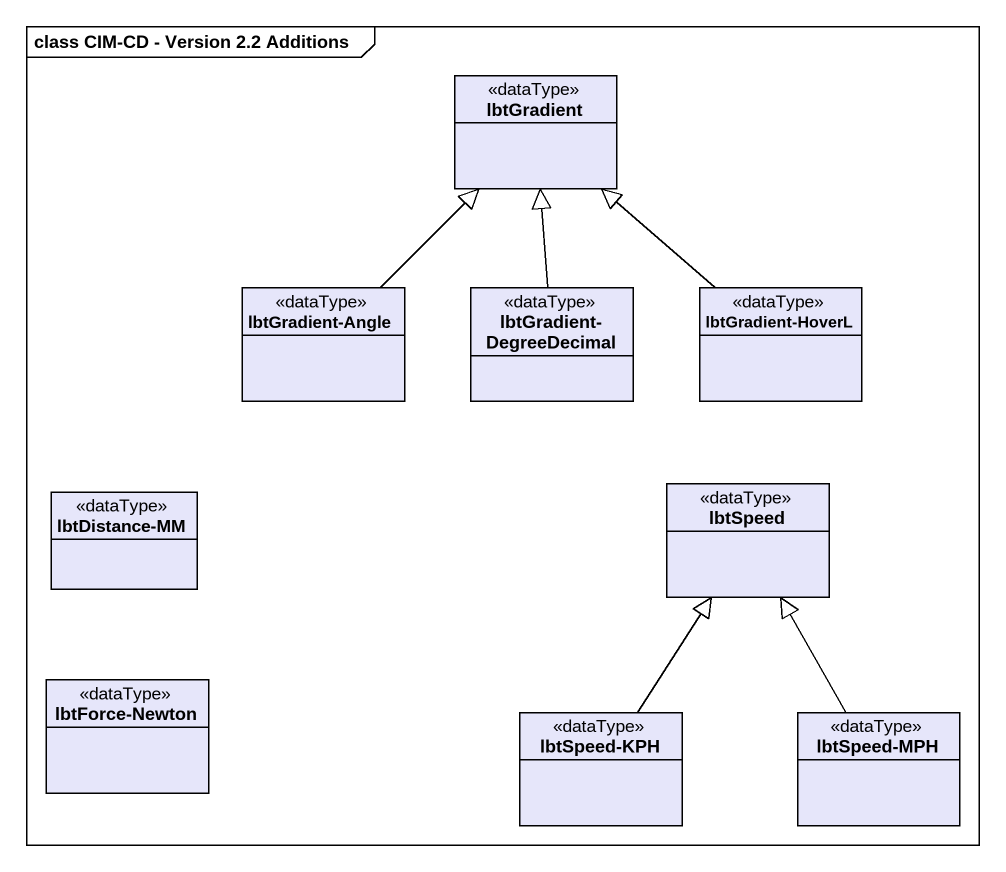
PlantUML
@startuml
mainframe class CIM-CD - Version 2.2 Additions
hide circle
hide empty members
class lbtGradient <<dataType>> #E6E6FA
class "lbtGradient-Angle" as lbtGradient_Angle <<dataType>> #E6E6FA
class "lbtGradient-DegreeDecimal" as lbtGradient_DegreeDecimal <<dataType>> #E6E6FA
class "lbtGradient-HoverL" as lbtGradient_HoverL <<dataType>> #E6E6FA
class "lbtDistance-MM" as lbtDistance_MM <<dataType>> #E6E6FA
class lbtSpeed <<dataType>> #E6E6FA
class "lbtForce-Newton" as lbtForce_Newton <<dataType>> #E6E6FA
class "lbtSpeed-KPH" as lbtSpeed_KPH <<dataType>> #E6E6FA
class "lbtSpeed-MPH" as lbtSpeed_MPH <<dataType>> #E6E6FA
lbtGradient_Angle -up-|> lbtGradient
lbtGradient_DegreeDecimal -up-|> lbtGradient
lbtGradient_HoverL -up-|> lbtGradient
lbtSpeed_KPH -up-|> lbtSpeed
lbtSpeed_MPH -up-|> lbtSpeed
@enduml
